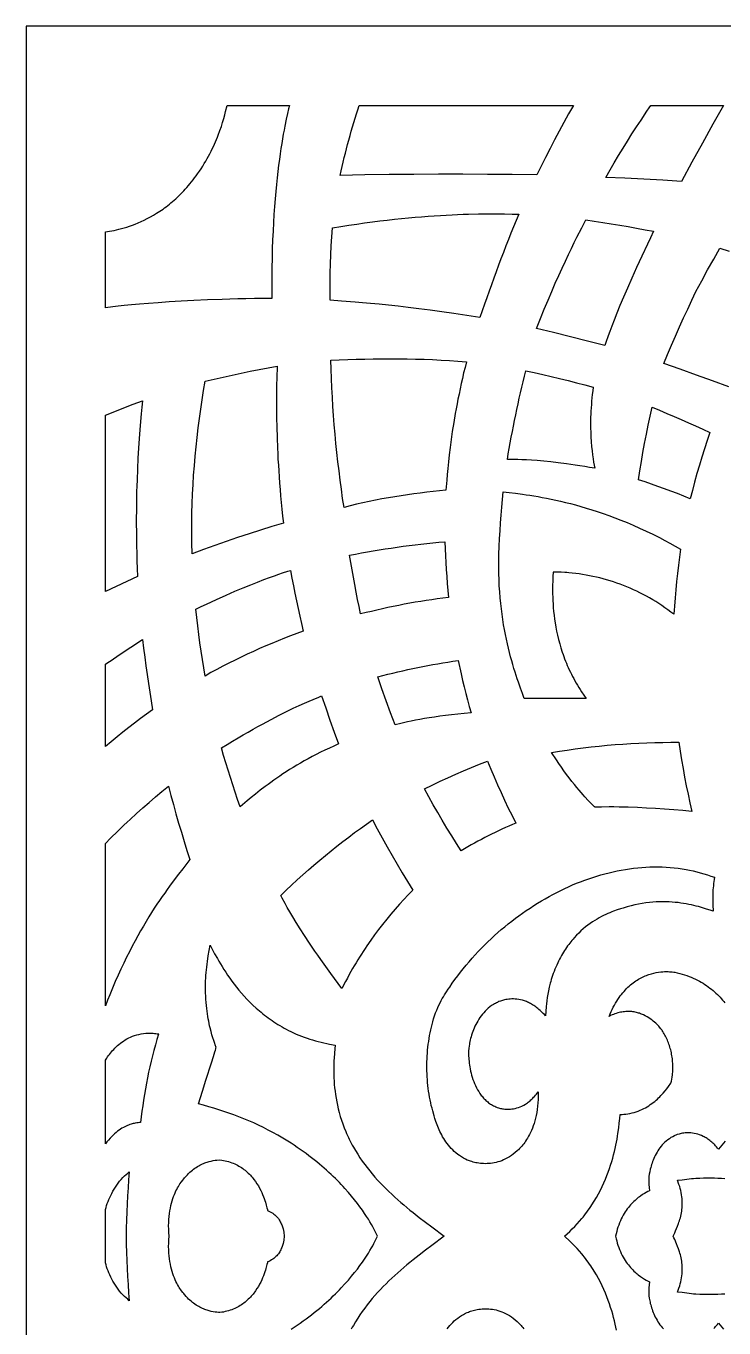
# Model space of a CAD drawing. Extents: x -300 to 300, y -304 to 306.
# Drawn here: x -300 to -124.2, y -21.7 to 306.4 of the extents above; entities that cross this region are included whole.
import ezdxf

# ---------------------------------------------------------------- set-up
doc = ezdxf.new("R2010")
doc.units = 0
doc.header["$MEASUREMENT"] = 0
doc.layers.get('0').update_dxf_attribs({"linetype": 'CONTINUOUS'})
doc.layers.add('LAYER_1', color=18, linetype='CONTINUOUS')

msp = doc.modelspace()

# ---------------------------------------------------------------- linework, layer by layer
msp.add_lwpolyline([(-300, -303.57), (300, -303.57), (300, 306.43), (-300, 306.43)], close=True)
at = {"layer": 'LAYER_1'}
for points in [[(-238.07, 237.8), (-240.31, 237.78), (-242.48, 237.75), (-244.6, 237.71), (-246.66, 237.66), (-248.66, 237.61), (-250.6, 237.55), (-254.29, 237.41), (-257.75, 237.26), (-260.97, 237.09), (-263.95, 236.9), (-266.69, 236.71), (-269.19, 236.52), (-271.45, 236.33), (-273.47, 236.14), (-275.25, 235.96), (-276.8, 235.79), (-278.1, 235.64), (-280, 235.41), (-280, 254.54), (-278.97, 254.71), (-278.41, 254.81), (-277.83, 254.93), (-277.23, 255.06), (-276.61, 255.21), (-275.96, 255.38), (-275.3, 255.56), (-274.62, 255.77), (-273.92, 256), (-273.21, 256.25), (-272.48, 256.52), (-271.74, 256.82), (-270.99, 257.15), (-270.23, 257.5), (-269.46, 257.89), (-268.68, 258.31), (-267.89, 258.76), (-267.1, 259.24), (-266.3, 259.76), (-265.5, 260.31), (-265.1, 260.6), (-264.7, 260.9), (-264.29, 261.21), (-263.89, 261.53), (-263.49, 261.86), (-263.09, 262.21), (-262.69, 262.56), (-262.28, 262.92), (-261.88, 263.29), (-261.48, 263.67), (-261.08, 264.07), (-260.69, 264.47), (-260.29, 264.89), (-259.89, 265.32), (-259.5, 265.76), (-259.11, 266.21), (-258.72, 266.68), (-258.33, 267.16), (-257.94, 267.64), (-257.56, 268.15), (-257.17, 268.66), (-256.8, 269.19), (-256.35, 269.83), (-255.92, 270.47), (-255.51, 271.11), (-255.11, 271.75), (-254.74, 272.38), (-254.38, 273.01), (-254.03, 273.63), (-253.7, 274.25), (-253.39, 274.87), (-253.09, 275.47), (-252.8, 276.08), (-252.53, 276.67), (-252.27, 277.26), (-252.03, 277.84), (-251.8, 278.41), (-251.58, 278.97), (-251.17, 280.07), (-250.81, 281.13), (-250.49, 282.14), (-250.2, 283.11), (-249.94, 284.02), (-249.72, 284.89), (-249.34, 286.43), (-233.66, 286.43), (-233.88, 285.55), (-234.15, 284.37), (-234.47, 282.92), (-234.82, 281.18), (-235.01, 280.2), (-235.2, 279.15), (-235.39, 278.03), (-235.59, 276.83), (-235.79, 275.57), (-235.99, 274.23), (-236.18, 272.82), (-236.38, 271.34), (-236.57, 269.79), (-236.75, 268.16), (-236.93, 266.47), (-237.1, 264.7), (-237.26, 262.85), (-237.41, 260.94), (-237.55, 258.95), (-237.68, 256.89), (-237.79, 254.76), (-237.89, 252.56), (-237.97, 250.28), (-238.03, 247.93), (-238.07, 245.51), (-238.09, 243.01), (-238.09, 240.44)], [(-171.38, 268.89), (-177.57, 268.98), (-183.76, 269.04), (-189.94, 269.07), (-196.13, 269.08), (-202.32, 269.05), (-208.51, 269), (-214.7, 268.91), (-220.88, 268.8), (-220.63, 269.92), (-220.38, 271.04), (-220.11, 272.16), (-219.84, 273.28), (-219.57, 274.39), (-219.28, 275.5), (-218.99, 276.61), (-218.69, 277.71), (-218.38, 278.81), (-218.07, 279.91), (-217.75, 281.01), (-217.42, 282.1), (-217.09, 283.19), (-216.75, 284.27), (-216.4, 285.35), (-216.05, 286.43), (-162.13, 286.43), (-163.33, 284.28), (-164.53, 282.11), (-165.7, 279.94), (-166.87, 277.75), (-168.02, 275.55), (-169.15, 273.34), (-170.27, 271.12)], [(-134.86, 267.29), (-139.64, 267.56), (-144.41, 267.82), (-149.19, 268.07), (-153.97, 268.3), (-152.9, 270.15), (-151.82, 271.98), (-150.73, 273.81), (-149.63, 275.63), (-148.52, 277.43), (-147.39, 279.23), (-146.25, 281), (-145.09, 282.75), (-143.61, 284.95), (-143.05, 285.78), (-142.6, 286.43), (-124.33, 286.43), (-126.99, 281.67), (-129.63, 276.89), (-132.26, 272.1)], [(-222.84, 255.57), (-220.75, 255.91), (-218.69, 256.23), (-216.68, 256.53), (-214.71, 256.81), (-212.77, 257.07), (-210.88, 257.31), (-209.03, 257.53), (-207.21, 257.73), (-205.44, 257.92), (-203.7, 258.09), (-202.01, 258.24), (-200.36, 258.38), (-198.74, 258.5), (-197.17, 258.61), (-195.64, 258.71), (-194.15, 258.8), (-192.7, 258.87), (-191.29, 258.93), (-189.92, 258.98), (-188.59, 259.02), (-186.06, 259.08), (-183.69, 259.11), (-181.49, 259.11), (-179.45, 259.09), (-177.59, 259.06), (-175.88, 259.02), (-176.55, 257.43), (-177.2, 255.83), (-177.85, 254.22), (-178.5, 252.62), (-179.13, 251), (-179.76, 249.39), (-180.38, 247.77), (-181, 246.14), (-181.6, 244.51), (-182.2, 242.88), (-182.8, 241.24), (-183.38, 239.6), (-183.96, 237.96), (-184.54, 236.31), (-185.1, 234.66), (-185.66, 233), (-189, 233.52), (-192.21, 234), (-195.29, 234.43), (-198.24, 234.83), (-201.06, 235.18), (-203.75, 235.51), (-206.31, 235.8), (-208.74, 236.06), (-211.03, 236.3), (-213.2, 236.5), (-215.23, 236.69), (-217.13, 236.85), (-220.52, 237.12), (-223.39, 237.33), (-223.42, 239.62), (-223.43, 241.9), (-223.4, 244.18), (-223.34, 246.46), (-223.26, 248.74), (-223.15, 251.02), (-223.01, 253.29)], [(-159.01, 257.6), (-156.88, 257.28), (-154.74, 256.95), (-152.6, 256.6), (-150.47, 256.24), (-148.33, 255.88), (-146.2, 255.5), (-144.07, 255.11), (-141.94, 254.7), (-142.73, 253.07), (-143.49, 251.48), (-144.92, 248.43), (-146.24, 245.56), (-147.44, 242.88), (-148.53, 240.38), (-149.52, 238.07), (-150.4, 235.96), (-151.18, 234.03), (-151.86, 232.3), (-152.46, 230.77), (-152.96, 229.44), (-153.37, 228.32), (-153.96, 226.68), (-154.24, 225.89), (-158.54, 227.01), (-162.84, 228.1), (-167.14, 229.16), (-171.45, 230.19), (-170.45, 232.69), (-169.47, 235.09), (-168.52, 237.37), (-167.59, 239.55), (-166.69, 241.62), (-165.81, 243.58), (-164.96, 245.44), (-164.15, 247.19), (-163.37, 248.84), (-162.63, 250.39), (-161.92, 251.84), (-161.25, 253.18), (-160.04, 255.59)], [(-236.77, 220.69), (-236.85, 217.68), (-236.89, 215.97), (-236.92, 214.12), (-236.93, 212.12), (-236.93, 209.99), (-236.9, 207.72), (-236.86, 205.31), (-236.78, 202.76), (-236.68, 200.08), (-236.61, 198.69), (-236.54, 197.26), (-236.45, 195.8), (-236.36, 194.31), (-236.25, 192.78), (-236.14, 191.22), (-236.01, 189.62), (-235.87, 188), (-235.71, 186.34), (-235.55, 184.64), (-235.37, 182.92), (-235.18, 181.16), (-238.07, 180.28), (-240.95, 179.37), (-243.83, 178.45), (-246.71, 177.49), (-249.58, 176.52), (-252.44, 175.52), (-255.3, 174.49), (-258.15, 173.44), (-258.21, 176.18), (-258.24, 177.55), (-258.25, 178.93), (-258.25, 180.12), (-258.25, 181.31), (-258.23, 182.51), (-258.21, 183.7), (-258.15, 186.09), (-258.06, 188.48), (-257.93, 190.86), (-257.78, 193.25), (-257.61, 195.63), (-257.4, 198.01), (-257.17, 200.39), (-256.91, 202.76), (-256.63, 205.13), (-256.33, 207.5), (-256, 209.86), (-255.65, 212.21), (-255.27, 214.55), (-254.88, 216.89), (-252.62, 217.44), (-250.37, 217.97), (-248.11, 218.48), (-245.85, 218.96), (-243.58, 219.43), (-241.31, 219.87), (-239.04, 220.29)], [(-223.23, 222.25), (-221.1, 222.33), (-218.96, 222.4), (-216.83, 222.46), (-214.69, 222.51), (-212.56, 222.55), (-210.42, 222.57), (-208.28, 222.58), (-206.15, 222.57), (-204.01, 222.55), (-201.88, 222.51), (-199.74, 222.45), (-197.61, 222.36), (-195.47, 222.26), (-193.34, 222.14), (-191.21, 221.99), (-189.08, 221.81), (-189.43, 220.4), (-189.77, 219.01), (-190.08, 217.64), (-190.38, 216.3), (-190.67, 214.99), (-190.94, 213.69), (-191.2, 212.43), (-191.44, 211.19), (-191.67, 209.97), (-191.89, 208.78), (-192.28, 206.48), (-192.63, 204.28), (-192.93, 202.19), (-193.2, 200.21), (-193.43, 198.33), (-193.62, 196.57), (-193.79, 194.92), (-193.93, 193.38), (-194.05, 191.96), (-194.24, 189.46), (-195.85, 189.29), (-197.47, 189.11), (-199.08, 188.92), (-200.69, 188.72), (-202.31, 188.51), (-203.92, 188.28), (-205.53, 188.04), (-207.14, 187.79), (-208.74, 187.52), (-210.35, 187.24), (-211.95, 186.93), (-213.55, 186.61), (-215.15, 186.26), (-216.74, 185.89), (-218.33, 185.5), (-219.91, 185.08), (-220.25, 187.38), (-220.58, 189.68), (-220.88, 191.99), (-221.17, 194.31), (-221.44, 196.62), (-221.7, 198.94), (-221.93, 201.26), (-222.15, 203.59), (-222.35, 205.92), (-222.53, 208.25), (-222.69, 210.58), (-222.84, 212.91), (-222.96, 215.25), (-223.07, 217.58), (-223.16, 219.92)], [(-174.1, 219.54), (-171.97, 219.09), (-169.84, 218.62), (-167.71, 218.13), (-165.59, 217.62), (-163.46, 217.1), (-161.35, 216.55), (-159.23, 215.98), (-157.12, 215.4), (-157.25, 214.5), (-157.36, 213.61), (-157.45, 212.74), (-157.54, 211.88), (-157.61, 211.04), (-157.66, 210.22), (-157.71, 209.41), (-157.75, 208.62), (-157.78, 207.85), (-157.79, 207.09), (-157.8, 206.35), (-157.8, 205.63), (-157.79, 204.93), (-157.77, 204.24), (-157.72, 202.91), (-157.64, 201.66), (-157.54, 200.48), (-157.43, 199.38), (-157.3, 198.34), (-157.17, 197.39), (-157.03, 196.51), (-156.77, 194.98), (-158.05, 195.2), (-159.29, 195.41), (-160.49, 195.61), (-161.66, 195.79), (-162.78, 195.95), (-163.87, 196.11), (-165.94, 196.37), (-167.85, 196.59), (-169.61, 196.76), (-171.22, 196.9), (-172.67, 197), (-173.97, 197.08), (-175.12, 197.12), (-176.12, 197.15), (-176.95, 197.17), (-178.17, 197.17), (-178.76, 197.16), (-178.52, 198.58), (-178.28, 199.99), (-178.03, 201.4), (-177.77, 202.81), (-177.5, 204.22), (-177.23, 205.62), (-176.95, 207.03), (-176.66, 208.43), (-176.37, 209.83), (-176.07, 211.22), (-175.76, 212.62), (-175.44, 214.01), (-175.12, 215.4), (-174.78, 216.78), (-174.45, 218.16)], [(-270.65, 212), (-270.81, 210.41), (-270.98, 208.66), (-271.15, 206.75), (-271.32, 204.69), (-271.49, 202.46), (-271.66, 200.08), (-271.81, 197.55), (-271.94, 194.86), (-272.05, 192.01), (-272.1, 190.52), (-272.14, 189), (-272.17, 187.44), (-272.2, 185.84), (-272.22, 184.2), (-272.23, 182.53), (-272.23, 180.81), (-272.22, 179.06), (-272.2, 177.26), (-272.17, 175.43), (-272.13, 173.56), (-272.07, 171.65), (-272.01, 169.7), (-271.93, 167.72), (-280, 163.95), (-280, 208.34), (-277.67, 209.28), (-275.33, 210.2), (-272.99, 211.11)], [(-142.25, 210.34), (-140.42, 209.58), (-138.6, 208.82), (-136.78, 208.05), (-134.97, 207.26), (-133.15, 206.47), (-131.34, 205.66), (-129.53, 204.85), (-127.73, 204.03), (-128.43, 201.97), (-129.1, 199.89), (-129.76, 197.81), (-130.39, 195.72), (-131, 193.62), (-131.6, 191.51), (-132.17, 189.39), (-132.72, 187.26), (-134.33, 187.93), (-135.94, 188.58), (-137.56, 189.21), (-139.19, 189.82), (-140.82, 190.42), (-142.45, 190.99), (-144.09, 191.54), (-145.74, 192.07), (-145.38, 194.37), (-145.01, 196.68), (-144.61, 198.97), (-144.18, 201.26), (-143.73, 203.54), (-143.26, 205.81), (-142.77, 208.08)], [(-179.79, 189.06), (-178.34, 188.89), (-176.73, 188.68), (-174.97, 188.45), (-174.04, 188.31), (-173.08, 188.17), (-172.08, 188.01), (-171.04, 187.83), (-169.98, 187.64), (-168.87, 187.43), (-167.74, 187.2), (-166.57, 186.95), (-165.37, 186.68), (-164.14, 186.39), (-162.88, 186.07), (-161.58, 185.73), (-160.26, 185.36), (-158.91, 184.96), (-157.52, 184.53), (-156.11, 184.07), (-154.67, 183.58), (-153.2, 183.06), (-151.7, 182.5), (-150.18, 181.9), (-148.62, 181.27), (-147.04, 180.6), (-145.44, 179.88), (-143.81, 179.13), (-142.15, 178.33), (-140.47, 177.49), (-139.13, 176.79), (-137.8, 176.07), (-136.47, 175.34), (-135.15, 174.61), (-135.42, 172.56), (-135.68, 170.52), (-135.92, 168.47), (-136.14, 166.41), (-136.34, 164.36), (-136.53, 162.3), (-136.69, 160.23), (-136.84, 158.17), (-137.57, 158.74), (-138.32, 159.3), (-139.07, 159.84), (-139.83, 160.36), (-140.6, 160.87), (-141.38, 161.36), (-142.16, 161.84), (-142.96, 162.3), (-143.75, 162.74), (-144.56, 163.17), (-145.37, 163.58), (-146.19, 163.98), (-147.01, 164.36), (-147.84, 164.73), (-148.67, 165.08), (-149.51, 165.42), (-150.35, 165.74), (-151.2, 166.04), (-152.05, 166.33), (-152.9, 166.6), (-153.76, 166.86), (-154.62, 167.1), (-155.48, 167.33), (-156.34, 167.54), (-157.2, 167.73), (-158.07, 167.91), (-158.93, 168.07), (-159.8, 168.22), (-160.67, 168.35), (-161.53, 168.47), (-162.4, 168.57), (-163.27, 168.65), (-163.76, 168.69), (-164.25, 168.72), (-165.24, 168.76), (-166.23, 168.8), (-167.21, 168.83), (-167.29, 167.68), (-167.32, 167.04), (-167.35, 166.37), (-167.37, 165.66), (-167.38, 164.92), (-167.38, 164.15), (-167.37, 163.34), (-167.35, 162.51), (-167.31, 161.65), (-167.26, 160.76), (-167.19, 159.85), (-167.11, 158.92), (-167, 157.96), (-166.87, 156.98), (-166.72, 155.99), (-166.55, 154.97), (-166.35, 153.94), (-166.12, 152.9), (-165.87, 151.84), (-165.58, 150.77), (-165.27, 149.69), (-164.92, 148.6), (-164.73, 148.05), (-164.53, 147.5), (-164.33, 146.95), (-164.11, 146.4), (-163.89, 145.84), (-163.66, 145.29), (-163.42, 144.74), (-163.16, 144.18), (-162.9, 143.62), (-162.63, 143.07), (-162.35, 142.51), (-162.05, 141.96), (-161.75, 141.4), (-161.44, 140.84), (-161.11, 140.29), (-160.77, 139.74), (-160.43, 139.18), (-160.07, 138.63), (-159.49, 137.8), (-158.91, 136.98), (-174.5, 136.98), (-174.96, 138.22), (-175.46, 139.59), (-175.99, 141.1), (-176.27, 141.91), (-176.55, 142.75), (-176.83, 143.63), (-177.11, 144.54), (-177.39, 145.49), (-177.67, 146.47), (-177.95, 147.48), (-178.23, 148.54), (-178.5, 149.62), (-178.76, 150.74), (-179.01, 151.89), (-179.25, 153.08), (-179.49, 154.31), (-179.71, 155.56), (-179.91, 156.85), (-180.11, 158.18), (-180.28, 159.54), (-180.44, 160.93), (-180.57, 162.36), (-180.69, 163.83), (-180.79, 165.32), (-180.86, 166.85), (-180.9, 168.42), (-180.93, 170.02), (-180.92, 171.65), (-180.88, 173.32), (-180.81, 175.29), (-180.71, 177.26), (-180.6, 179.23), (-180.46, 181.2), (-180.31, 183.17), (-180.15, 185.14), (-179.98, 187.1)], [(-194.49, 176.47), (-194.42, 174.71), (-194.33, 172.95), (-194.24, 171.2), (-194.14, 169.44), (-194.03, 167.69), (-193.9, 165.93), (-193.77, 164.18), (-193.63, 162.43), (-195.02, 162.25), (-196.41, 162.06), (-197.8, 161.86), (-199.19, 161.65), (-200.57, 161.43), (-201.96, 161.19), (-203.34, 160.95), (-204.73, 160.69), (-206.11, 160.42), (-207.49, 160.14), (-208.87, 159.85), (-210.24, 159.55), (-211.62, 159.24), (-212.99, 158.92), (-214.36, 158.59), (-215.73, 158.25), (-216.11, 160.1), (-216.48, 161.94), (-216.84, 163.79), (-217.19, 165.65), (-217.54, 167.5), (-217.87, 169.36), (-218.19, 171.22), (-218.51, 173.08), (-217.02, 173.36), (-215.52, 173.64), (-214.03, 173.9), (-212.53, 174.16), (-211.03, 174.41), (-209.53, 174.65), (-208.03, 174.88), (-206.53, 175.1), (-205.03, 175.31), (-203.53, 175.51), (-202.02, 175.7), (-200.52, 175.87), (-199.01, 176.04), (-197.51, 176.2), (-196, 176.34)], [(-233.4, 169.22), (-233.03, 167.3), (-232.65, 165.38), (-232.26, 163.47), (-231.87, 161.56), (-231.47, 159.65), (-231.05, 157.74), (-230.64, 155.84), (-230.21, 153.94), (-231.78, 153.34), (-233.36, 152.73), (-234.93, 152.12), (-236.5, 151.49), (-238.06, 150.85), (-239.62, 150.19), (-241.18, 149.52), (-242.73, 148.83), (-244.28, 148.12), (-245.82, 147.4), (-247.35, 146.65), (-248.88, 145.89), (-250.4, 145.11), (-251.91, 144.3), (-253.42, 143.47), (-254.91, 142.62), (-255.26, 144.71), (-255.59, 146.81), (-255.91, 148.91), (-256.21, 151.01), (-256.49, 153.12), (-256.76, 155.23), (-257.01, 157.34), (-257.25, 159.46), (-255.88, 160.11), (-254.55, 160.74), (-253.25, 161.35), (-252, 161.92), (-249.61, 162.99), (-247.38, 163.97), (-245.31, 164.84), (-243.4, 165.62), (-241.66, 166.31), (-240.07, 166.92), (-238.65, 167.45), (-237.4, 167.9), (-236.31, 168.28), (-235.39, 168.59), (-234.05, 169.01)], [(-270.66, 151.82), (-270.38, 149.61), (-270.09, 147.39), (-269.79, 145.17), (-269.49, 142.96), (-269.17, 140.75), (-268.85, 138.54), (-268.52, 136.33), (-268.18, 134.13), (-269.68, 133.02), (-271.18, 131.9), (-272.67, 130.76), (-274.15, 129.61), (-275.62, 128.45), (-277.09, 127.27), (-278.55, 126.07), (-280, 124.86), (-280, 145.58), (-279.37, 146.02), (-278.59, 146.57), (-276.56, 147.93)], [(-191.19, 146.52), (-190.43, 143.19), (-190.03, 141.53), (-189.63, 139.88), (-189.22, 138.23), (-188.79, 136.58), (-188.35, 134.94), (-187.9, 133.3), (-189.61, 133.17), (-191.25, 133.02), (-192.83, 132.85), (-194.34, 132.67), (-195.77, 132.49), (-197.14, 132.29), (-198.44, 132.09), (-199.67, 131.88), (-200.83, 131.68), (-201.93, 131.47), (-202.96, 131.26), (-203.91, 131.06), (-205.63, 130.68), (-207.06, 130.35), (-208.19, 133.35), (-209.28, 136.36), (-210.35, 139.39), (-211.4, 142.43), (-210.15, 142.75), (-208.89, 143.07), (-207.64, 143.37), (-206.38, 143.67), (-205.12, 143.96), (-203.86, 144.24), (-202.6, 144.51), (-201.33, 144.77), (-200.07, 145.02), (-198.8, 145.26), (-197.54, 145.5), (-196.27, 145.72), (-195, 145.93), (-193.73, 146.14), (-192.46, 146.34)], [(-225.58, 137.6), (-224.53, 134.56), (-223.46, 131.53), (-222.38, 128.51), (-221.27, 125.5), (-222.45, 124.98), (-223.6, 124.46), (-224.72, 123.93), (-225.82, 123.39), (-226.89, 122.85), (-227.93, 122.31), (-228.94, 121.77), (-229.93, 121.22), (-230.89, 120.67), (-231.82, 120.12), (-232.73, 119.57), (-233.61, 119.03), (-234.46, 118.48), (-235.29, 117.94), (-236.09, 117.4), (-236.87, 116.87), (-237.62, 116.34), (-238.35, 115.82), (-239.05, 115.31), (-239.73, 114.8), (-241.02, 113.82), (-242.21, 112.87), (-243.31, 111.98), (-244.32, 111.13), (-246.06, 109.64), (-246.7, 111.47), (-247.33, 113.31), (-247.94, 115.16), (-248.54, 117.02), (-249.13, 118.88), (-249.7, 120.75), (-250.26, 122.62), (-250.8, 124.5), (-249.37, 125.37), (-247.97, 126.21), (-246.61, 127.01), (-245.3, 127.78), (-244.02, 128.51), (-242.78, 129.21), (-241.59, 129.87), (-240.43, 130.51), (-239.32, 131.11), (-238.25, 131.68), (-236.23, 132.73), (-234.37, 133.66), (-232.69, 134.48), (-231.18, 135.19), (-229.84, 135.8), (-228.68, 136.31), (-227.7, 136.73), (-226.27, 137.32)], [(-167.65, 123.34), (-165.66, 123.66), (-163.66, 123.96), (-161.66, 124.24), (-159.67, 124.5), (-157.66, 124.74), (-155.66, 124.95), (-153.66, 125.15), (-151.65, 125.32), (-149.64, 125.47), (-147.64, 125.6), (-145.63, 125.71), (-143.62, 125.79), (-141.61, 125.86), (-139.6, 125.9), (-137.59, 125.92), (-135.58, 125.92), (-135.25, 123.72), (-134.89, 121.53), (-134.51, 119.34), (-134.11, 117.16), (-133.69, 114.98), (-133.25, 112.81), (-132.79, 110.65), (-132.31, 108.49), (-134.59, 108.69), (-136.87, 108.88), (-139.16, 109.05), (-141.44, 109.21), (-143.73, 109.35), (-146.02, 109.46), (-148.31, 109.54), (-149.45, 109.57), (-150.59, 109.59), (-151.96, 109.61), (-153.15, 109.61), (-155.02, 109.59), (-156.21, 109.57), (-156.54, 109.58), (-156.64, 109.59), (-156.7, 109.6), (-156.76, 109.64), (-156.87, 109.73), (-157.22, 110.04), (-157.73, 110.54), (-158.39, 111.24), (-159.21, 112.13), (-159.67, 112.65), (-160.17, 113.23), (-160.71, 113.85), (-161.28, 114.54), (-161.88, 115.27), (-162.51, 116.06), (-163.19, 116.93), (-163.85, 117.82), (-164.51, 118.71), (-165.15, 119.63), (-165.78, 120.55), (-166.41, 121.47)], [(-183.77, 121.17), (-182.95, 119.17), (-182.11, 117.18), (-181.24, 115.2), (-180.36, 113.24), (-179.45, 111.29), (-178.53, 109.35), (-177.59, 107.43), (-176.63, 105.52), (-177.51, 105.16), (-178.38, 104.79), (-179.26, 104.4), (-180.13, 104.01), (-181, 103.61), (-181.87, 103.2), (-182.73, 102.78), (-183.59, 102.34), (-184.45, 101.9), (-185.31, 101.45), (-186.16, 100.99), (-187, 100.52), (-187.85, 100.05), (-188.69, 99.56), (-189.53, 99.06), (-190.36, 98.56), (-191.58, 100.45), (-192.79, 102.37), (-193.98, 104.3), (-195.15, 106.25), (-196.3, 108.21), (-197.44, 110.19), (-198.56, 112.19), (-199.66, 114.2), (-197.69, 115.15), (-195.73, 116.08), (-193.75, 116.99), (-191.77, 117.88), (-189.78, 118.74), (-187.78, 119.57), (-185.78, 120.39)], [(-264.13, 114.88), (-263.51, 112.54), (-262.88, 110.2), (-262.23, 107.87), (-261.56, 105.55), (-260.88, 103.24), (-260.18, 100.93), (-259.46, 98.63), (-258.73, 96.34), (-260.55, 94.03), (-261.58, 92.69), (-262.68, 91.24), (-263.85, 89.65), (-264.46, 88.81), (-265.08, 87.93), (-265.72, 87.02), (-266.36, 86.07), (-267.02, 85.09), (-267.69, 84.07), (-268.36, 83.01), (-269.05, 81.92), (-269.74, 80.78), (-270.43, 79.61), (-271.14, 78.4), (-271.84, 77.15), (-272.55, 75.85), (-273.26, 74.52), (-273.98, 73.14), (-274.69, 71.72), (-275.4, 70.26), (-276.11, 68.75), (-276.82, 67.2), (-277.53, 65.61), (-278.23, 63.97), (-278.92, 62.28), (-279.47, 60.89), (-280, 59.49), (-280, 100.45), (-278.72, 101.73), (-276.91, 103.52), (-276.13, 104.28), (-275.36, 105.02), (-274.57, 105.76), (-273.79, 106.49), (-272.21, 107.94), (-270.61, 109.36), (-269, 110.76), (-267.38, 112.15), (-265.76, 113.52)], [(-212.72, 106.36), (-211.52, 104.09), (-210.3, 101.84), (-209.07, 99.6), (-207.81, 97.38), (-206.54, 95.18), (-205.25, 92.99), (-203.93, 90.82), (-202.61, 88.67), (-203.73, 87.5), (-204.84, 86.31), (-205.94, 85.09), (-207.02, 83.86), (-208.09, 82.6), (-209.15, 81.33), (-210.18, 80.03), (-211.2, 78.71), (-212.2, 77.37), (-213.18, 76.01), (-214.14, 74.62), (-214.61, 73.92), (-215.07, 73.22), (-215.53, 72.51), (-215.99, 71.79), (-216.43, 71.07), (-216.88, 70.35), (-217.31, 69.61), (-217.74, 68.88), (-218.16, 68.13), (-218.58, 67.39), (-219.05, 66.51), (-219.52, 65.63), (-220.44, 63.85), (-221.41, 65.15), (-222.34, 66.41), (-223.24, 67.64), (-224.11, 68.84), (-224.94, 70), (-225.74, 71.14), (-226.5, 72.23), (-227.23, 73.3), (-228.59, 75.32), (-229.83, 77.19), (-230.94, 78.93), (-231.92, 80.51), (-232.79, 81.93), (-233.55, 83.2), (-234.19, 84.31), (-234.72, 85.25), (-235.48, 86.62), (-235.84, 87.29), (-234.48, 88.62), (-233.1, 89.92), (-231.71, 91.21), (-230.3, 92.49), (-228.89, 93.74), (-227.47, 94.98), (-226.04, 96.2), (-224.59, 97.4), (-223.14, 98.59), (-221.68, 99.75), (-220.21, 100.9), (-218.73, 102.03), (-217.24, 103.14), (-215.74, 104.23), (-214.23, 105.3)], [(-193.28, 64.23), (-192.63, 65.17), (-191.96, 66.11), (-191.28, 67.03), (-190.58, 67.94), (-189.87, 68.85), (-189.14, 69.74), (-188.4, 70.61), (-187.65, 71.48), (-186.88, 72.33), (-186.1, 73.18), (-185.31, 74), (-184.5, 74.82), (-183.68, 75.62), (-182.86, 76.41), (-182.02, 77.19), (-181.16, 77.95), (-180.3, 78.7), (-179.43, 79.43), (-178.55, 80.15), (-177.65, 80.86), (-176.75, 81.55), (-175.84, 82.22), (-174.92, 82.88), (-173.99, 83.53), (-173.06, 84.15), (-172.11, 84.77), (-171.16, 85.36), (-170.2, 85.94), (-169.24, 86.5), (-168.27, 87.05), (-167.29, 87.58), (-166.31, 88.09), (-165.32, 88.58), (-164.32, 89.05), (-163.33, 89.51), (-162.32, 89.95), (-161.31, 90.37), (-160.3, 90.77), (-159.29, 91.15), (-158.27, 91.52), (-157.25, 91.86), (-156.23, 92.18), (-155.2, 92.49), (-154.18, 92.77), (-153.15, 93.04), (-152.12, 93.28), (-151.09, 93.5), (-150.06, 93.7), (-149.02, 93.88), (-147.99, 94.04), (-146.96, 94.17), (-145.93, 94.29), (-144.9, 94.38), (-143.88, 94.45), (-142.85, 94.5), (-141.83, 94.52), (-140.81, 94.52), (-139.79, 94.5), (-138.77, 94.46), (-137.76, 94.39), (-136.76, 94.29), (-135.75, 94.18), (-134.75, 94.03), (-133.76, 93.87), (-132.85, 93.69), (-131.95, 93.49), (-131.06, 93.26), (-130.16, 93.02), (-129.27, 92.76), (-128.38, 92.48), (-127.49, 92.2), (-126.61, 91.9), (-126.69, 91.37), (-126.76, 90.84), (-126.83, 90.31), (-126.88, 89.78), (-126.93, 89.25), (-126.97, 88.71), (-127, 88.17), (-127.02, 87.64), (-127.04, 87.1), (-127.04, 86.56), (-127.04, 86.02), (-127.03, 85.48), (-127.01, 84.95), (-126.99, 84.41), (-126.95, 83.88), (-126.91, 83.34), (-127.71, 83.61), (-128.6, 83.9), (-129.58, 84.2), (-130.1, 84.35), (-130.65, 84.5), (-131.21, 84.65), (-131.8, 84.8), (-132.41, 84.93), (-133.04, 85.07), (-133.69, 85.19), (-134.36, 85.3), (-135.05, 85.41), (-135.76, 85.5), (-136.49, 85.57), (-137.24, 85.63), (-138, 85.68), (-138.79, 85.71), (-139.59, 85.71), (-140.41, 85.7), (-141.25, 85.67), (-142.11, 85.61), (-142.98, 85.53), (-143.87, 85.42), (-144.78, 85.28), (-145.71, 85.12), (-146.65, 84.92), (-147.6, 84.7), (-148.58, 84.44), (-149.57, 84.14), (-150.28, 83.92), (-151.09, 83.65), (-151.99, 83.34), (-152.46, 83.16), (-152.95, 82.96), (-153.46, 82.75), (-153.98, 82.51), (-154.51, 82.26), (-155.06, 81.99), (-155.61, 81.69), (-156.17, 81.38), (-156.74, 81.03), (-157.32, 80.66), (-157.9, 80.27), (-158.48, 79.85), (-159.06, 79.39), (-159.64, 78.91), (-160.22, 78.4), (-160.8, 77.85), (-161.37, 77.27), (-161.93, 76.65), (-162.22, 76.33), (-162.49, 76), (-162.77, 75.66), (-163.04, 75.31), (-163.32, 74.95), (-163.58, 74.58), (-163.85, 74.2), (-164.11, 73.81), (-164.37, 73.41), (-164.63, 73), (-164.88, 72.58), (-165.13, 72.15), (-165.37, 71.71), (-165.61, 71.25), (-165.85, 70.79), (-166.08, 70.31), (-166.33, 69.77), (-166.57, 69.24), (-166.79, 68.71), (-167, 68.19), (-167.19, 67.67), (-167.38, 67.15), (-167.55, 66.65), (-167.7, 66.15), (-167.85, 65.66), (-167.99, 65.17), (-168.23, 64.22), (-168.43, 63.31), (-168.6, 62.43), (-168.74, 61.59), (-168.85, 60.79), (-168.94, 60.03), (-169.01, 59.32), (-169.11, 58.04), (-169.19, 56.98), (-169.45, 57.28), (-169.72, 57.57), (-169.99, 57.84), (-170.26, 58.11), (-170.53, 58.36), (-170.8, 58.59), (-171.07, 58.82), (-171.34, 59.03), (-171.6, 59.23), (-171.87, 59.42), (-172.13, 59.6), (-172.4, 59.76), (-172.66, 59.92), (-172.92, 60.06), (-173.18, 60.2), (-173.44, 60.33), (-173.7, 60.44), (-173.95, 60.55), (-174.45, 60.73), (-174.94, 60.89), (-175.43, 61.01), (-175.9, 61.1), (-176.36, 61.16), (-176.8, 61.21), (-177.23, 61.22), (-177.65, 61.22), (-178.05, 61.2), (-178.43, 61.17), (-178.79, 61.12), (-179.13, 61.06), (-179.45, 61), (-179.75, 60.92), (-180.02, 60.85), (-180.5, 60.69), (-180.87, 60.55), (-181.13, 60.44), (-181.27, 60.37), (-181.52, 60.25), (-181.77, 60.12), (-182.02, 59.98), (-182.26, 59.84), (-182.72, 59.54), (-183.16, 59.22), (-183.58, 58.88), (-183.98, 58.52), (-184.36, 58.15), (-184.72, 57.76), (-185.05, 57.37), (-185.37, 56.96), (-185.67, 56.54), (-185.96, 56.11), (-186.22, 55.67), (-186.47, 55.23), (-186.7, 54.79), (-186.92, 54.34), (-187.12, 53.9), (-187.3, 53.45), (-187.47, 53.01), (-187.62, 52.57), (-187.77, 52.14), (-187.89, 51.71), (-188.01, 51.3), (-188.11, 50.89), (-188.2, 50.49), (-188.27, 50.11), (-188.34, 49.74), (-188.4, 49.39), (-188.48, 48.74), (-188.52, 48.18), (-188.53, 47.88), (-188.54, 47.55), (-188.53, 47.19), (-188.52, 46.81), (-188.5, 46.41), (-188.47, 45.98), (-188.42, 45.53), (-188.37, 45.06), (-188.3, 44.58), (-188.22, 44.09), (-188.13, 43.58), (-188.02, 43.07), (-187.9, 42.55), (-187.76, 42.02), (-187.61, 41.49), (-187.43, 40.96), (-187.24, 40.43), (-187.03, 39.9), (-186.8, 39.38), (-186.55, 38.86), (-186.28, 38.36), (-185.99, 37.87), (-185.67, 37.39), (-185.33, 36.93), (-185.15, 36.7), (-184.96, 36.48), (-184.77, 36.26), (-184.57, 36.05), (-184.37, 35.85), (-184.16, 35.65), (-183.94, 35.46), (-183.72, 35.27), (-183.49, 35.09), (-183.25, 34.92), (-183, 34.75), (-182.75, 34.6), (-182.49, 34.44), (-182.23, 34.3), (-181.95, 34.17), (-181.67, 34.04), (-181.54, 33.99), (-181.31, 33.9), (-180.96, 33.78), (-180.53, 33.66), (-180.28, 33.61), (-180, 33.56), (-179.71, 33.51), (-179.4, 33.48), (-179.07, 33.45), (-178.73, 33.44), (-178.37, 33.44), (-178, 33.46), (-177.61, 33.5), (-177.21, 33.56), (-176.8, 33.65), (-176.38, 33.76), (-175.96, 33.89), (-175.52, 34.06), (-175.08, 34.25), (-174.64, 34.48), (-174.19, 34.75), (-173.96, 34.9), (-173.73, 35.05), (-173.5, 35.22), (-173.28, 35.4), (-173.05, 35.58), (-172.82, 35.78), (-172.59, 35.99), (-172.36, 36.21), (-172.14, 36.44), (-171.91, 36.68), (-171.68, 36.94), (-171.45, 37.2), (-171.23, 37.48), (-171.01, 37.78), (-170.99, 37.3), (-170.99, 36.83), (-171, 36.37), (-171.01, 35.92), (-171.06, 35.04), (-171.13, 34.2), (-171.23, 33.39), (-171.35, 32.61), (-171.49, 31.87), (-171.65, 31.16), (-171.83, 30.49), (-172.03, 29.84), (-172.24, 29.23), (-172.46, 28.64), (-172.69, 28.09), (-172.92, 27.57), (-173.17, 27.08), (-173.41, 26.61), (-173.66, 26.18), (-173.91, 25.78), (-174.16, 25.4), (-174.4, 25.05), (-174.64, 24.73), (-174.87, 24.44), (-175.09, 24.17), (-175.3, 23.93), (-175.67, 23.53), (-175.98, 23.23), (-176.2, 23.03), (-176.32, 22.92), (-176.8, 22.5), (-177.28, 22.12), (-177.76, 21.76), (-178.25, 21.45), (-178.73, 21.16), (-179.21, 20.9), (-179.7, 20.67), (-180.18, 20.47), (-180.66, 20.3), (-181.13, 20.15), (-181.61, 20.02), (-182.07, 19.92), (-182.54, 19.84), (-182.99, 19.78), (-183.44, 19.74), (-183.88, 19.72), (-184.32, 19.71), (-184.74, 19.72), (-185.15, 19.75), (-185.56, 19.79), (-185.95, 19.84), (-186.33, 19.9), (-186.7, 19.97), (-187.05, 20.05), (-187.39, 20.13), (-187.72, 20.23), (-188.02, 20.32), (-188.32, 20.43), (-188.59, 20.53), (-188.85, 20.64), (-189.31, 20.85), (-189.83, 21.12), (-190.34, 21.42), (-190.82, 21.74), (-191.28, 22.07), (-191.72, 22.43), (-192.14, 22.79), (-192.54, 23.17), (-192.92, 23.56), (-193.27, 23.96), (-193.62, 24.37), (-193.94, 24.79), (-194.24, 25.22), (-194.53, 25.65), (-194.8, 26.08), (-195.06, 26.52), (-195.3, 26.96), (-195.53, 27.4), (-195.74, 27.83), (-195.94, 28.27), (-196.13, 28.7), (-196.3, 29.12), (-196.46, 29.53), (-196.75, 30.34), (-197, 31.1), (-197.22, 31.8), (-197.56, 33), (-197.74, 33.69), (-197.92, 34.38), (-198.08, 35.08), (-198.22, 35.79), (-198.36, 36.51), (-198.48, 37.23), (-198.59, 37.95), (-198.69, 38.68), (-198.78, 39.42), (-198.85, 40.15), (-198.91, 40.89), (-198.96, 41.63), (-199, 42.38), (-199.02, 43.12), (-199.03, 43.87), (-199.03, 44.61), (-199.02, 45.36), (-198.99, 46.1), (-198.96, 46.85), (-198.91, 47.59), (-198.84, 48.33), (-198.77, 49.07), (-198.68, 49.8), (-198.58, 50.53), (-198.47, 51.26), (-198.35, 51.98), (-198.21, 52.7), (-198.06, 53.41), (-197.9, 54.11), (-197.73, 54.81), (-197.55, 55.5), (-197.35, 56.18), (-197.1, 56.97), (-196.84, 57.71), (-196.57, 58.41), (-196.3, 59.07), (-196.02, 59.69), (-195.73, 60.27), (-195.45, 60.81), (-195.17, 61.32), (-194.89, 61.79), (-194.62, 62.23), (-194.12, 63.01), (-193.66, 63.67)], [(-266.59, 52.43), (-266.63, 52.32), (-267.04, 50.98), (-267.42, 49.63), (-267.8, 48.27), (-268.15, 46.9), (-268.49, 45.53), (-268.82, 44.14), (-269.12, 42.76), (-269.41, 41.37), (-269.69, 39.97), (-269.94, 38.56), (-270.18, 37.16), (-270.41, 35.75), (-270.61, 34.33), (-270.8, 32.92), (-270.97, 31.5), (-271.13, 30.08), (-271.44, 30.06), (-271.72, 30.04), (-272.09, 30), (-272.52, 29.93), (-272.76, 29.88), (-273.01, 29.82), (-273.28, 29.75), (-273.56, 29.67), (-273.86, 29.57), (-274.16, 29.46), (-274.48, 29.33), (-274.81, 29.18), (-275.15, 29.02), (-275.49, 28.83), (-275.84, 28.63), (-276.2, 28.4), (-276.57, 28.15), (-276.94, 27.88), (-277.32, 27.58), (-277.7, 27.25), (-278.08, 26.9), (-278.46, 26.52), (-278.85, 26.11), (-279.23, 25.67), (-279.62, 25.19), (-280, 24.69), (-280, 45.78), (-279.65, 46.34), (-279.45, 46.63), (-279.23, 46.94), (-279, 47.25), (-278.76, 47.56), (-278.5, 47.88), (-278.22, 48.2), (-277.93, 48.52), (-277.62, 48.83), (-277.3, 49.15), (-276.96, 49.46), (-276.6, 49.77), (-276.23, 50.06), (-275.84, 50.35), (-275.44, 50.63), (-275.02, 50.9), (-274.58, 51.15), (-274.12, 51.39), (-273.65, 51.61), (-273.16, 51.81), (-272.65, 51.99), (-272.13, 52.16), (-271.58, 52.3), (-271.02, 52.41), (-270.44, 52.51), (-269.85, 52.57), (-269.54, 52.59), (-269.23, 52.61), (-268.92, 52.61), (-268.6, 52.61), (-268.28, 52.6), (-267.95, 52.59), (-267.62, 52.56), (-267.28, 52.53), (-266.94, 52.48)], [(-251.19, 20.68), (-250.72, 20.61), (-250.27, 20.54), (-249.84, 20.45), (-249.41, 20.34), (-248.99, 20.23), (-248.59, 20.1), (-248.19, 19.96), (-247.81, 19.81), (-247.44, 19.65), (-247.08, 19.48), (-246.73, 19.3), (-246.38, 19.11), (-246.05, 18.92), (-245.73, 18.71), (-245.42, 18.49), (-245.12, 18.27), (-244.83, 18.04), (-244.54, 17.81), (-244.27, 17.57), (-244.01, 17.32), (-243.75, 17.07), (-243.5, 16.81), (-243.27, 16.55), (-243.04, 16.28), (-242.81, 16.02), (-242.6, 15.75), (-242.2, 15.2), (-241.83, 14.64), (-241.49, 14.09), (-241.18, 13.53), (-240.89, 12.98), (-240.64, 12.44), (-240.4, 11.92), (-240.2, 11.4), (-240.01, 10.91), (-239.85, 10.45), (-239.71, 10.01), (-239.48, 9.22), (-239.32, 8.59), (-239.22, 8.15), (-239.18, 7.91), (-238.81, 7.77), (-238.47, 7.6), (-238.15, 7.43), (-237.85, 7.23), (-237.57, 7.03), (-237.31, 6.81), (-237.06, 6.59), (-236.84, 6.35), (-236.63, 6.11), (-236.44, 5.86), (-236.26, 5.6), (-236.1, 5.34), (-235.95, 5.08), (-235.82, 4.82), (-235.7, 4.56), (-235.59, 4.3), (-235.5, 4.04), (-235.41, 3.79), (-235.27, 3.3), (-235.17, 2.85), (-235.09, 2.44), (-235.04, 2.08), (-235.01, 1.78), (-234.99, 1.43), (-235.01, 1.08), (-235.04, 0.79), (-235.09, 0.43), (-235.17, 0.02), (-235.27, -0.44), (-235.34, -0.68), (-235.41, -0.93), (-235.5, -1.18), (-235.59, -1.44), (-235.7, -1.7), (-235.82, -1.96), (-235.95, -2.22), (-236.1, -2.48), (-236.26, -2.74), (-236.44, -2.99), (-236.63, -3.24), (-236.84, -3.49), (-237.06, -3.72), (-237.31, -3.95), (-237.57, -4.16), (-237.85, -4.37), (-238.15, -4.56), (-238.47, -4.74), (-238.81, -4.9), (-239.18, -5.05), (-239.22, -5.28), (-239.32, -5.73), (-239.48, -6.36), (-239.58, -6.73), (-239.71, -7.14), (-239.85, -7.58), (-240.01, -8.05), (-240.2, -8.54), (-240.4, -9.05), (-240.64, -9.58), (-240.89, -10.12), (-241.18, -10.67), (-241.49, -11.22), (-241.83, -11.78), (-242.2, -12.33), (-242.4, -12.61), (-242.6, -12.88), (-242.81, -13.15), (-243.04, -13.42), (-243.27, -13.69), (-243.5, -13.95), (-243.75, -14.2), (-244.01, -14.46), (-244.27, -14.7), (-244.54, -14.94), (-244.83, -15.18), (-245.12, -15.41), (-245.42, -15.63), (-245.73, -15.84), (-246.05, -16.05), (-246.38, -16.25), (-246.73, -16.44), (-247.08, -16.62), (-247.44, -16.79), (-247.81, -16.95), (-248.19, -17.1), (-248.59, -17.24), (-248.99, -17.37), (-249.41, -17.48), (-249.84, -17.58), (-250.27, -17.67), (-250.72, -17.75), (-251.19, -17.81), (-251.54, -17.79), (-251.93, -17.75), (-252.36, -17.7), (-252.83, -17.63), (-253.33, -17.53), (-253.86, -17.4), (-254.14, -17.32), (-254.42, -17.23), (-254.7, -17.14), (-254.99, -17.03), (-255.29, -16.91), (-255.59, -16.78), (-255.9, -16.64), (-256.2, -16.48), (-256.51, -16.31), (-256.83, -16.13), (-257.14, -15.93), (-257.46, -15.71), (-257.78, -15.48), (-258.09, -15.24), (-258.41, -14.97), (-258.73, -14.69), (-259.05, -14.39), (-259.36, -14.07), (-259.68, -13.74), (-259.99, -13.38), (-260.1, -13.26), (-260.29, -13.04), (-260.55, -12.72), (-260.87, -12.29), (-261.04, -12.04), (-261.23, -11.76), (-261.42, -11.46), (-261.62, -11.13), (-261.82, -10.77), (-262.02, -10.38), (-262.23, -9.97), (-262.43, -9.52), (-262.62, -9.05), (-262.82, -8.56), (-263, -8.03), (-263.18, -7.48), (-263.35, -6.9), (-263.5, -6.29), (-263.64, -5.65), (-263.76, -4.98), (-263.87, -4.28), (-263.96, -3.55), (-264.02, -2.8), (-264.06, -2.01), (-264.08, -1.2), (-264.07, -0.35), (-264.03, 0.53), (-263.97, 1.43), (-264.03, 2.34), (-264.07, 3.21), (-264.08, 4.06), (-264.06, 4.88), (-264.02, 5.66), (-263.96, 6.42), (-263.87, 7.14), (-263.76, 7.84), (-263.64, 8.51), (-263.5, 9.15), (-263.35, 9.76), (-263.18, 10.34), (-263, 10.9), (-262.82, 11.42), (-262.62, 11.92), (-262.43, 12.39), (-262.23, 12.83), (-262.02, 13.24), (-261.82, 13.63), (-261.62, 13.99), (-261.42, 14.32), (-261.23, 14.63), (-260.87, 15.16), (-260.55, 15.58), (-260.29, 15.91), (-260.1, 16.12), (-259.99, 16.24), (-259.68, 16.6), (-259.36, 16.94), (-259.05, 17.26), (-258.73, 17.55), (-258.41, 17.84), (-258.09, 18.1), (-257.78, 18.35), (-257.46, 18.58), (-257.14, 18.79), (-256.83, 18.99), (-256.51, 19.17), (-256.2, 19.34), (-255.9, 19.5), (-255.59, 19.64), (-255.29, 19.77), (-254.99, 19.89), (-254.7, 20), (-254.42, 20.1), (-253.86, 20.26), (-253.33, 20.39), (-252.83, 20.49), (-252.36, 20.57), (-251.93, 20.62)], [(-274.01, 17.68), (-274.17, 15.66), (-274.32, 13.64), (-274.45, 11.61), (-274.56, 9.58), (-274.65, 7.55), (-274.73, 5.52), (-274.78, 3.48), (-274.82, 1.43), (-274.78, -0.61), (-274.73, -2.65), (-274.65, -4.69), (-274.56, -6.72), (-274.45, -8.75), (-274.32, -10.77), (-274.17, -12.8), (-274.01, -14.81), (-274.4, -14.46), (-274.8, -14.1), (-275.2, -13.74), (-275.39, -13.56), (-275.58, -13.36), (-276.01, -12.89), (-276.42, -12.41), (-276.81, -11.92), (-277.17, -11.42), (-277.51, -10.91), (-277.83, -10.41), (-278.13, -9.89), (-278.41, -9.38), (-278.67, -8.86), (-278.91, -8.34), (-279.13, -7.83), (-279.34, -7.31), (-279.53, -6.79), (-279.7, -6.28), (-279.86, -5.77), (-280, -5.27), (-280, 8.14), (-279.86, 8.64), (-279.7, 9.15), (-279.53, 9.66), (-279.34, 10.17), (-279.13, 10.69), (-278.91, 11.21), (-278.67, 11.73), (-278.41, 12.24), (-278.13, 12.76), (-277.83, 13.27), (-277.51, 13.78), (-277.17, 14.28), (-276.81, 14.78), (-276.42, 15.27), (-276.01, 15.75), (-275.58, 16.23), (-275.2, 16.61), (-274.8, 16.97), (-274.4, 17.32)]]:
    msp.add_lwpolyline(points, close=True, dxfattribs=at)
for points in [[(-122.96, 215.48), (-127.06, 216.99), (-131.16, 218.48), (-135.27, 219.94), (-139.39, 221.37), (-138.41, 223.69), (-137.41, 226), (-136.41, 228.3), (-135.4, 230.59), (-134.37, 232.86), (-133.34, 235.11), (-132.3, 237.34), (-131.25, 239.56), (-129.8, 242.25), (-128.31, 244.96), (-126.79, 247.69), (-125.24, 250.41), (-122.93, 249.67)], [(-233.25, -22), (-232.45, -21.48), (-231.68, -20.96), (-230.92, -20.44), (-230.18, -19.92), (-229.46, -19.39), (-228.75, -18.87), (-228.07, -18.34), (-227.39, -17.82), (-226.74, -17.29), (-226.1, -16.76), (-225.48, -16.24), (-224.87, -15.71), (-224.28, -15.19), (-223.71, -14.67), (-223.15, -14.15), (-222.61, -13.63), (-222.08, -13.11), (-221.57, -12.6), (-221.07, -12.09), (-220.59, -11.59), (-219.67, -10.59), (-218.8, -9.62), (-218, -8.66), (-217.24, -7.73), (-216.54, -6.83), (-215.89, -5.96), (-215.29, -5.12), (-214.74, -4.32), (-214.24, -3.56), (-213.78, -2.84), (-213.37, -2.16), (-213, -1.53), (-212.68, -0.96), (-212.39, -0.43), (-211.94, 0.44), (-211.63, 1.07), (-211.46, 1.43), (-211.63, 1.79), (-211.94, 2.42), (-212.39, 3.3), (-212.68, 3.82), (-213, 4.4), (-213.37, 5.02), (-213.78, 5.7), (-214.24, 6.42), (-214.74, 7.18), (-215.29, 7.98), (-215.89, 8.82), (-216.54, 9.69), (-217.24, 10.6), (-218, 11.53), (-218.8, 12.48), (-219.67, 13.46), (-220.12, 13.95), (-220.59, 14.45), (-221.07, 14.96), (-221.57, 15.47), (-222.08, 15.98), (-222.61, 16.49), (-223.15, 17.01), (-223.71, 17.53), (-224.28, 18.05), (-224.87, 18.58), (-225.48, 19.1), (-226.1, 19.63), (-226.74, 20.15), (-227.39, 20.68), (-228.07, 21.21), (-228.75, 21.73), (-229.46, 22.26), (-230.18, 22.78), (-230.92, 23.3), (-231.68, 23.83), (-232.45, 24.34), (-233.25, 24.86), (-234.06, 25.37), (-234.89, 25.88), (-235.74, 26.39), (-236.6, 26.89), (-237.8, 27.56), (-239, 28.2), (-240.21, 28.81), (-241.43, 29.4), (-242.66, 29.97), (-243.9, 30.51), (-245.14, 31.04), (-246.39, 31.53), (-247.65, 32.01), (-248.91, 32.46), (-250.17, 32.9), (-251.44, 33.31), (-252.72, 33.7), (-254, 34.07), (-255.27, 34.42), (-256.56, 34.76), (-255.57, 37.95), (-254.69, 40.75), (-253.31, 45.12), (-252.81, 46.71), (-252.45, 47.89), (-252.32, 48.34), (-252.23, 48.68), (-252.17, 48.93), (-252.15, 49.07), (-252.16, 49.13), (-252.18, 49.21), (-252.26, 49.45), (-252.54, 50.23), (-252.73, 50.77), (-252.94, 51.41), (-253.17, 52.16), (-253.41, 53.01), (-253.65, 53.96), (-253.77, 54.48), (-253.88, 55.02), (-254, 55.59), (-254.1, 56.19), (-254.21, 56.82), (-254.31, 57.47), (-254.4, 58.15), (-254.48, 58.85), (-254.56, 59.59), (-254.63, 60.35), (-254.68, 61.14), (-254.73, 61.96), (-254.77, 62.8), (-254.79, 63.68), (-254.79, 64.38), (-254.78, 65.08), (-254.76, 65.78), (-254.73, 66.48), (-254.69, 67.18), (-254.63, 67.88), (-254.57, 68.58), (-254.49, 69.28), (-254.41, 69.97), (-254.32, 70.67), (-254.11, 72.06), (-253.88, 73.44), (-253.64, 74.81), (-253.1, 73.78), (-252.5, 72.64), (-251.81, 71.4), (-251.43, 70.75), (-251.04, 70.08), (-250.62, 69.39), (-250.18, 68.69), (-249.71, 67.97), (-249.22, 67.24), (-248.71, 66.5), (-248.17, 65.75), (-247.6, 64.99), (-247.01, 64.23), (-246.39, 63.47), (-245.74, 62.71), (-245.06, 61.95), (-244.35, 61.19), (-243.61, 60.44), (-242.84, 59.69), (-242.04, 58.95), (-241.63, 58.59), (-241.21, 58.22), (-240.78, 57.87), (-240.35, 57.51), (-239.9, 57.16), (-239.45, 56.81), (-238.99, 56.47), (-238.52, 56.12), (-238.04, 55.79), (-237.55, 55.46), (-237.06, 55.13), (-236.55, 54.81), (-236.04, 54.5), (-235.51, 54.19), (-234.98, 53.88), (-234.44, 53.59), (-233.89, 53.29), (-233.33, 53.01), (-232.65, 52.69), (-231.98, 52.38), (-231.3, 52.1), (-230.61, 51.83), (-229.92, 51.57), (-229.22, 51.33), (-228.52, 51.11), (-227.82, 50.9), (-227.11, 50.7), (-226.41, 50.52), (-225.7, 50.34), (-224.99, 50.17), (-224.27, 50.02), (-223.56, 49.87), (-222.14, 49.6), (-222.24, 48.63), (-222.33, 47.55), (-222.42, 46.34), (-222.45, 45.7), (-222.48, 45.03), (-222.49, 44.33), (-222.5, 43.61), (-222.5, 42.87), (-222.48, 42.11), (-222.45, 41.32), (-222.41, 40.52), (-222.35, 39.7), (-222.27, 38.86), (-222.17, 38), (-222.05, 37.13), (-221.91, 36.24), (-221.75, 35.34), (-221.56, 34.43), (-221.35, 33.51), (-221.11, 32.58), (-220.84, 31.63), (-220.55, 30.68), (-220.22, 29.73), (-219.87, 28.77), (-219.47, 27.8), (-219.27, 27.32), (-219.05, 26.83), (-218.82, 26.34), (-218.59, 25.86), (-218.34, 25.37), (-218.09, 24.88), (-217.83, 24.4), (-217.55, 23.91), (-217.02, 23), (-216.46, 22.1), (-215.89, 21.23), (-215.3, 20.37), (-214.69, 19.53), (-214.07, 18.71), (-213.43, 17.91), (-212.78, 17.12), (-212.12, 16.34), (-211.44, 15.58), (-210.75, 14.84), (-210.04, 14.11), (-209.33, 13.39), (-208.61, 12.68), (-207.87, 11.99), (-207.13, 11.31), (-206.38, 10.63), (-205.62, 9.97), (-204.86, 9.32), (-204.09, 8.68), (-203.31, 8.04), (-202.53, 7.41), (-200.96, 6.18), (-199.39, 4.97), (-197.8, 3.78), (-194.65, 1.43), (-197.8, -0.91), (-199.39, -2.1), (-200.96, -3.32), (-202.53, -4.55), (-203.31, -5.18), (-204.09, -5.81), (-204.86, -6.46), (-205.62, -7.11), (-206.38, -7.77), (-207.13, -8.44), (-207.87, -9.13), (-208.61, -9.82), (-209.33, -10.53), (-210.04, -11.24), (-210.75, -11.97), (-211.44, -12.72), (-212.12, -13.48), (-212.78, -14.25), (-213.43, -15.04), (-214.07, -15.85), (-214.69, -16.67), (-215.3, -17.51), (-215.89, -18.36), (-216.46, -19.24), (-217.02, -20.13), (-217.55, -21.05), (-217.83, -21.53), (-218.09, -22.02)], [(-151.28, -22.28), (-151.44, -21.5), (-151.61, -20.71), (-151.8, -19.9), (-152, -19.07), (-152.23, -18.23), (-152.48, -17.37), (-152.75, -16.5), (-153.04, -15.62), (-153.36, -14.73), (-153.7, -13.84), (-154.07, -12.93), (-154.46, -12.02), (-154.89, -11.1), (-155.34, -10.18), (-155.82, -9.26), (-156.34, -8.34), (-156.89, -7.41), (-157.17, -6.95), (-157.47, -6.49), (-157.77, -6.03), (-158.09, -5.57), (-158.41, -5.11), (-158.74, -4.65), (-159.08, -4.2), (-159.43, -3.74), (-159.71, -3.39), (-160, -3.04), (-160.58, -2.36), (-161.19, -1.7), (-161.8, -1.05), (-162.43, -0.42), (-163.06, 0.2), (-164.33, 1.43), (-163.06, 2.66), (-162.43, 3.28), (-161.8, 3.92), (-161.19, 4.56), (-160.58, 5.22), (-160, 5.9), (-159.71, 6.25), (-159.43, 6.61), (-159.08, 7.06), (-158.74, 7.52), (-158.41, 7.98), (-158.09, 8.43), (-157.77, 8.89), (-157.47, 9.35), (-156.89, 10.28), (-156.34, 11.2), (-155.82, 12.13), (-155.34, 13.05), (-154.89, 13.97), (-154.46, 14.88), (-154.07, 15.8), (-153.7, 16.7), (-153.36, 17.6), (-153.04, 18.49), (-152.75, 19.37), (-152.48, 20.24), (-152.23, 21.09), (-152, 21.93), (-151.8, 22.76), (-151.61, 23.57), (-151.44, 24.37), (-151.28, 25.14), (-151.14, 25.9), (-151.02, 26.64), (-150.91, 27.35), (-150.72, 28.71), (-150.57, 29.96), (-150.45, 31.1), (-150.36, 32.11), (-149.88, 32.15), (-149.41, 32.18), (-148.93, 32.22), (-148.45, 32.28), (-147.9, 32.38), (-147.35, 32.5), (-146.83, 32.64), (-146.31, 32.8), (-145.82, 32.98), (-145.34, 33.17), (-144.87, 33.37), (-144.42, 33.59), (-143.98, 33.83), (-143.56, 34.07), (-143.15, 34.33), (-142.75, 34.59), (-142.37, 34.86), (-142, 35.14), (-141.65, 35.42), (-141.31, 35.71), (-140.98, 36.01), (-140.66, 36.3), (-140.36, 36.6), (-140.07, 36.89), (-139.53, 37.48), (-139.05, 38.06), (-138.6, 38.61), (-138.21, 39.13), (-137.56, 40.04), (-137.46, 40.54), (-137.36, 41.05), (-137.26, 41.56), (-137.18, 42.08), (-137.14, 42.44), (-137.11, 42.8), (-137.09, 43.17), (-137.07, 43.54), (-137.07, 43.91), (-137.07, 44.29), (-137.08, 44.66), (-137.1, 45.04), (-137.13, 45.41), (-137.16, 45.79), (-137.2, 46.17), (-137.25, 46.54), (-137.31, 46.91), (-137.38, 47.29), (-137.45, 47.66), (-137.53, 48.03), (-137.62, 48.39), (-137.72, 48.75), (-137.82, 49.11), (-137.93, 49.47), (-138.05, 49.82), (-138.17, 50.17), (-138.3, 50.51), (-138.44, 50.84), (-138.59, 51.18), (-138.74, 51.5), (-138.9, 51.82), (-139.06, 52.13), (-139.23, 52.44), (-139.41, 52.73), (-139.59, 53.02), (-139.78, 53.3), (-139.89, 53.46), (-140.11, 53.74), (-140.44, 54.13), (-140.64, 54.36), (-140.87, 54.6), (-141.12, 54.86), (-141.4, 55.13), (-141.7, 55.4), (-142.03, 55.67), (-142.38, 55.95), (-142.75, 56.22), (-143.15, 56.49), (-143.57, 56.74), (-144.01, 56.99), (-144.48, 57.22), (-144.96, 57.42), (-145.21, 57.52), (-145.47, 57.61), (-145.73, 57.69), (-146, 57.77), (-146.27, 57.83), (-146.55, 57.89), (-146.84, 57.95), (-147.12, 57.99), (-147.42, 58.03), (-147.72, 58.05), (-148.02, 58.07), (-148.33, 58.07), (-148.64, 58.07), (-148.96, 58.05), (-149.28, 58.02), (-149.61, 57.98), (-149.94, 57.93), (-150.28, 57.87), (-150.62, 57.79), (-150.97, 57.7), (-151.32, 57.59), (-151.68, 57.47), (-152.04, 57.34), (-152.4, 57.19), (-152.77, 57.03), (-153.15, 56.85), (-152.89, 57.45), (-152.63, 58.04), (-152.36, 58.6), (-152.09, 59.15), (-151.8, 59.67), (-151.52, 60.17), (-151.22, 60.65), (-150.92, 61.12), (-150.62, 61.56), (-150.31, 61.98), (-150, 62.39), (-149.68, 62.78), (-149.37, 63.15), (-149.04, 63.5), (-148.72, 63.84), (-148.39, 64.16), (-148.06, 64.47), (-147.73, 64.76), (-147.39, 65.03), (-147.06, 65.29), (-146.72, 65.54), (-146.39, 65.77), (-146.05, 65.98), (-145.72, 66.19), (-145.38, 66.38), (-145.05, 66.56), (-144.72, 66.72), (-144.39, 66.88), (-144.06, 67.02), (-143.73, 67.16), (-143.41, 67.28), (-143.09, 67.39), (-142.78, 67.49), (-142.46, 67.59), (-141.85, 67.75), (-141.26, 67.87), (-140.69, 67.97), (-140.14, 68.04), (-139.62, 68.09), (-139.14, 68.11), (-138.68, 68.12), (-138.26, 68.12), (-137.89, 68.1), (-137.26, 68.05), (-136.82, 67.99), (-136.59, 67.95), (-135.95, 67.82), (-135.33, 67.67), (-134.73, 67.51), (-134.14, 67.33), (-133.56, 67.14), (-133, 66.93), (-132.45, 66.72), (-131.92, 66.49), (-131.4, 66.25), (-130.9, 66), (-130.4, 65.74), (-129.93, 65.47), (-129.46, 65.19), (-129.01, 64.9), (-128.57, 64.61), (-128.15, 64.3), (-127.73, 63.99), (-127.33, 63.68), (-126.95, 63.35), (-126.57, 63.02), (-126.21, 62.69), (-125.85, 62.35), (-125.51, 62.01), (-125.18, 61.66), (-124.87, 61.32), (-124.56, 60.96), (-124.26, 60.61), (-123.98, 60.26)], [(-123.9, 25.35), (-124.32, 24.85), (-124.73, 24.34), (-125.58, 23.36), (-125.82, 23.65), (-126.06, 23.93), (-126.3, 24.19), (-126.54, 24.44), (-126.79, 24.68), (-127.03, 24.91), (-127.27, 25.13), (-127.51, 25.33), (-127.75, 25.53), (-127.99, 25.71), (-128.23, 25.88), (-128.47, 26.04), (-128.71, 26.19), (-128.95, 26.34), (-129.18, 26.47), (-129.42, 26.59), (-129.88, 26.81), (-130.34, 26.99), (-130.8, 27.14), (-131.24, 27.26), (-131.67, 27.36), (-132.1, 27.43), (-132.51, 27.47), (-132.91, 27.5), (-133.29, 27.5), (-133.66, 27.49), (-134.01, 27.46), (-134.35, 27.42), (-134.67, 27.37), (-134.97, 27.32), (-135.25, 27.25), (-135.51, 27.18), (-135.95, 27.04), (-136.3, 26.91), (-136.54, 26.81), (-136.67, 26.75), (-137.12, 26.52), (-137.55, 26.28), (-137.96, 26.01), (-138.35, 25.73), (-138.72, 25.43), (-139.08, 25.11), (-139.41, 24.78), (-139.73, 24.44), (-140.03, 24.09), (-140.32, 23.72), (-140.58, 23.35), (-140.83, 22.97), (-141.07, 22.59), (-141.29, 22.2), (-141.5, 21.81), (-141.69, 21.41), (-141.87, 21.02), (-142.03, 20.63), (-142.18, 20.24), (-142.32, 19.85), (-142.45, 19.47), (-142.56, 19.09), (-142.66, 18.72), (-142.75, 18.36), (-142.9, 17.67), (-143.02, 17.04), (-143.09, 16.46), (-143.13, 15.96), (-143.15, 15.58), (-143.15, 15.2), (-143.14, 14.82), (-143.12, 14.44), (-143.06, 13.67), (-142.99, 12.91), (-143.36, 12.72), (-143.78, 12.49), (-144.23, 12.22), (-144.72, 11.92), (-145.24, 11.56), (-145.51, 11.37), (-145.78, 11.17), (-146.05, 10.95), (-146.33, 10.71), (-146.61, 10.47), (-146.89, 10.21), (-147.17, 9.93), (-147.45, 9.64), (-147.73, 9.33), (-148.01, 9.01), (-148.29, 8.67), (-148.56, 8.31), (-148.83, 7.94), (-149.09, 7.55), (-149.35, 7.14), (-149.6, 6.71), (-149.84, 6.26), (-150.08, 5.79), (-150.3, 5.3), (-150.52, 4.79), (-150.72, 4.26), (-150.91, 3.71), (-151.07, 3.18), (-151.22, 2.63), (-151.49, 1.43), (-151.35, 0.81), (-151.22, 0.23), (-151.07, -0.32), (-150.91, -0.84), (-150.72, -1.4), (-150.52, -1.93), (-150.3, -2.44), (-150.08, -2.92), (-149.84, -3.39), (-149.6, -3.84), (-149.35, -4.27), (-149.09, -4.68), (-148.83, -5.07), (-148.56, -5.45), (-148.29, -5.81), (-148.01, -6.14), (-147.73, -6.47), (-147.45, -6.77), (-147.17, -7.07), (-146.89, -7.34), (-146.61, -7.6), (-146.33, -7.85), (-146.05, -8.08), (-145.78, -8.3), (-145.24, -8.7), (-144.72, -9.05), (-144.23, -9.36), (-143.78, -9.62), (-142.99, -10.05), (-143.06, -10.81), (-143.12, -11.57), (-143.14, -11.95), (-143.15, -12.34), (-143.15, -12.72), (-143.13, -13.1), (-143.09, -13.6), (-143.02, -14.17), (-142.9, -14.81), (-142.83, -15.15), (-142.75, -15.5), (-142.66, -15.86), (-142.56, -16.23), (-142.45, -16.6), (-142.32, -16.98), (-142.18, -17.37), (-142.03, -17.76), (-141.87, -18.16), (-141.69, -18.55), (-141.5, -18.94), (-141.29, -19.34), (-141.07, -19.72), (-140.83, -20.11), (-140.58, -20.49), (-140.32, -20.86), (-140.03, -21.22), (-139.73, -21.58), (-139.41, -21.92)], [(-123.96, -13.14), (-124.84, -13.2), (-125.73, -13.24), (-126.62, -13.27), (-127.53, -13.28), (-128.45, -13.28), (-129.37, -13.26), (-130.31, -13.22), (-131.25, -13.17), (-131.84, -13.13), (-132.42, -13.07), (-133.58, -12.94), (-134.74, -12.79), (-135.9, -12.65), (-135.54, -11.62), (-135.36, -11.1), (-135.2, -10.57), (-135.06, -10.05), (-134.95, -9.54), (-134.86, -9.04), (-134.79, -8.54), (-134.74, -8.05), (-134.71, -7.57), (-134.69, -7.1), (-134.7, -6.63), (-134.71, -6.17), (-134.75, -5.73), (-134.79, -5.29), (-134.85, -4.86), (-134.92, -4.44), (-135.01, -4.03), (-135.09, -3.62), (-135.19, -3.23), (-135.3, -2.85), (-135.41, -2.48), (-135.65, -1.78), (-135.89, -1.12), (-136.14, -0.51), (-136.61, 0.57), (-136.82, 1.03), (-137, 1.43), (-136.61, 2.29), (-136.39, 2.81), (-136.14, 3.37), (-135.89, 3.98), (-135.65, 4.64), (-135.53, 4.99), (-135.41, 5.35), (-135.3, 5.72), (-135.19, 6.1), (-135.09, 6.49), (-135.01, 6.89), (-134.92, 7.3), (-134.85, 7.72), (-134.79, 8.15), (-134.75, 8.59), (-134.71, 9.04), (-134.7, 9.49), (-134.69, 9.96), (-134.71, 10.43), (-134.74, 10.92), (-134.79, 11.4), (-134.86, 11.9), (-134.95, 12.41), (-135.06, 12.92), (-135.2, 13.43), (-135.36, 13.96), (-135.54, 14.48), (-135.9, 15.52), (-134.74, 15.66), (-133.58, 15.8), (-132.42, 15.94), (-131.84, 15.99), (-131.25, 16.03), (-130.31, 16.09), (-129.37, 16.12), (-128.45, 16.14), (-127.53, 16.15), (-126.62, 16.13), (-125.73, 16.1), (-124.84, 16.06), (-123.96, 16)], [(-193.94, -21.93), (-193.62, -21.51), (-193.27, -21.1), (-192.92, -20.7), (-192.54, -20.31), (-192.14, -19.93), (-191.72, -19.56), (-191.28, -19.21), (-190.82, -18.88), (-190.34, -18.56), (-189.83, -18.26), (-189.31, -17.98), (-188.85, -17.77), (-188.59, -17.67), (-188.32, -17.56), (-188.02, -17.46), (-187.72, -17.36), (-187.39, -17.27), (-187.05, -17.18), (-186.7, -17.1), (-186.33, -17.03), (-185.95, -16.97), (-185.56, -16.92), (-185.15, -16.88), (-184.74, -16.86), (-184.32, -16.85), (-183.88, -16.85), (-183.44, -16.88), (-182.99, -16.92), (-182.54, -16.98), (-182.07, -17.06), (-181.61, -17.16), (-181.13, -17.28), (-180.66, -17.43), (-180.18, -17.61), (-179.7, -17.81), (-179.21, -18.04), (-178.73, -18.29), (-178.25, -18.58), (-177.76, -18.9), (-177.28, -19.25), (-176.8, -19.64), (-176.32, -20.06), (-176.2, -20.16), (-175.98, -20.37), (-175.67, -20.67), (-175.3, -21.07), (-175.09, -21.31), (-174.87, -21.57), (-174.64, -21.87)], [(-126.79, -21.82), (-126.54, -21.58), (-126.3, -21.33), (-126.06, -21.06), (-125.82, -20.79), (-125.58, -20.49), (-124.73, -21.48), (-124.32, -21.98)]]:
    msp.add_lwpolyline(points, dxfattribs=at)

doc.saveas('drawing.dxf')
